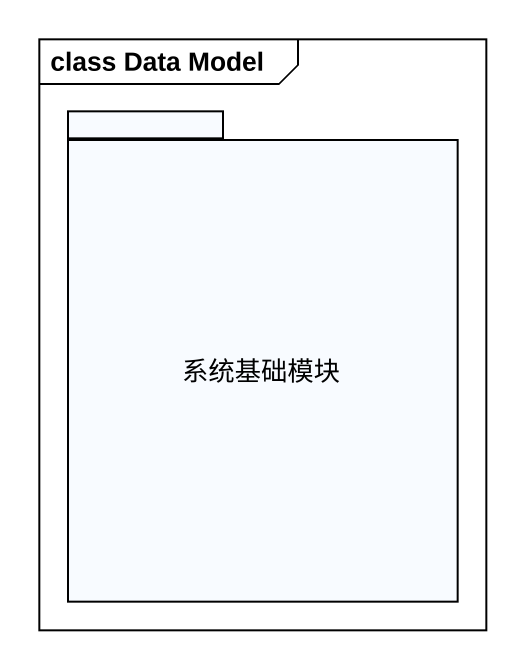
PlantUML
@startuml
mainframe class Data Model
package 系统基础模块 {
}
@enduml
